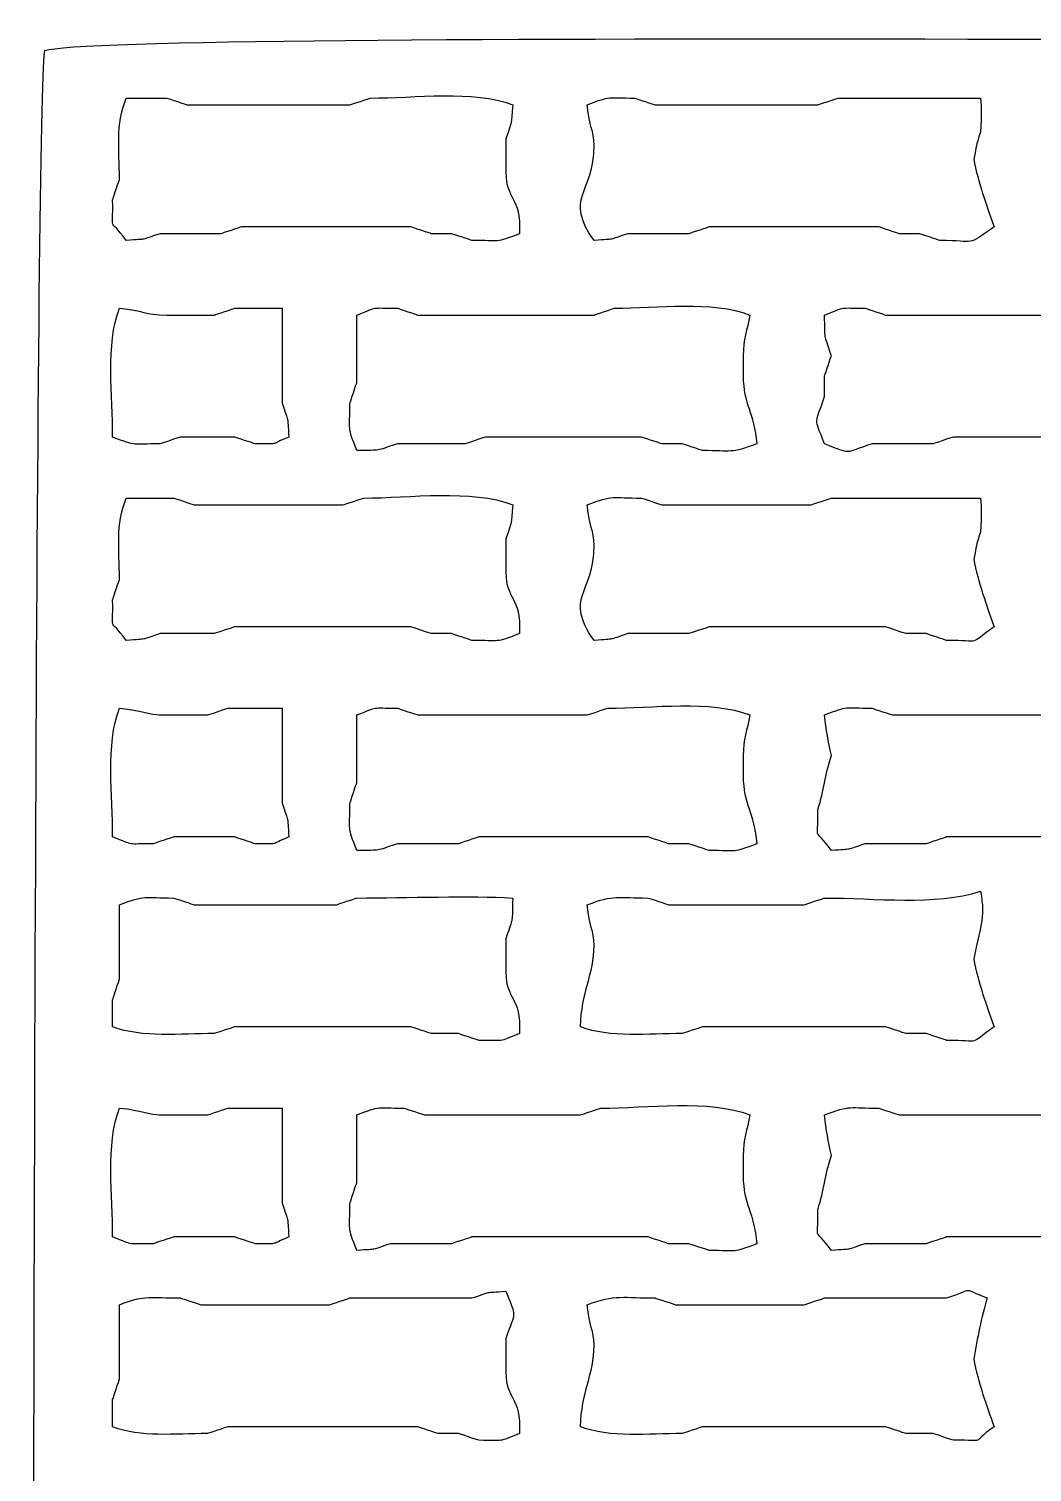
# Model space of a CAD drawing. Extents: x -149 to 150, y -212 to 234.
# Drawn here: x 117.69 to 130.22, y 78.55 to 96.58 of the extents above; entities that cross this region are included whole.
import ezdxf

# ---------------------------------------------------------------- set-up
doc = ezdxf.new("R2010")
doc.units = 0
doc.header["$MEASUREMENT"] = 0
doc.layers.add('EBENE_1', color=7, linetype='CONTINUOUS')

msp = doc.modelspace()

# ---------------------------------------------------------------- linework, layer by layer
at = {"layer": 'EBENE_1', "color": 250}
for points, knots in [([(142.4466, 96.392), (139.7389, 96.392), (118.5936, 96.5792), (117.8933, 96.3073), (117.8933, 96.3073), (117.6937, 95.7931), (117.6937, 36.0308), (117.8933, 35.5167), (117.8933, 35.5167), (118.3962, 35.3214), (141.9438, 35.3214), (142.4466, 35.5167), (142.4466, 35.5167), (142.7502, 36.2987), (142.5312, 62.6309), (142.5313, 65.9119), (142.5313, 65.9119), (142.5313, 76.0596), (142.4466, 86.3071), (142.4466, 96.392)], [0, 0, 0, 0, 0.1666667, 0.1666667, 0.1666667, 0.1666667, 0.3333333, 0.3333333, 0.3333333, 0.3333333, 0.5, 0.5, 0.5, 0.5, 0.6666667, 0.6666667, 0.6666667, 0.6666667, 1, 1, 1, 1]), ([(123.6506, 94.7832), (123.6506, 94.7832), (123.6506, 94.9526), (123.6506, 94.9526), (123.6506, 94.9526), (123.6506, 94.9526), (123.6506, 95.2066), (123.6506, 95.2066), (123.6506, 95.2066), (123.733, 95.4551), (123.7147, 95.3623), (123.7353, 95.6299), (123.7353, 95.6299), (123.2441, 95.8205), (122.5146, 95.7146), (121.9572, 95.7146), (121.9572, 95.7146), (121.9522, 95.7123), (121.7175, 95.635), (121.7032, 95.63), (121.7032, 95.63), (121.7032, 95.63), (120.1793, 95.63), (120.1793, 95.63), (120.1793, 95.63), (120.1793, 95.63), (119.6713, 95.6299), (119.6713, 95.6299), (119.6713, 95.6299), (119.6662, 95.6323), (119.4315, 95.7096), (119.4173, 95.7147), (119.4173, 95.7147), (119.4173, 95.7147), (118.9093, 95.7146), (118.9093, 95.7146), (118.9093, 95.7146), (118.7733, 95.3644), (118.8246, 95.0992), (118.8246, 94.6987), (118.8246, 94.6987), (118.8223, 94.6936), (118.7451, 94.4587), (118.74, 94.4447), (118.74, 94.4447), (118.7499, 93.9898), (118.6772, 94.2624), (118.9093, 93.9367), (118.9093, 93.9367), (119.2, 93.9594), (119.0618, 93.9335), (119.3326, 94.0213), (119.3326, 94.0213), (119.3326, 94.0213), (120.0946, 94.0212), (120.0946, 94.0212), (120.0946, 94.0212), (120.0998, 94.0237), (120.3344, 94.1008), (120.3486, 94.106), (120.3486, 94.106), (120.3486, 94.106), (121.28, 94.106), (121.28, 94.106), (121.28, 94.106), (121.28, 94.106), (122.0419, 94.106), (122.0419, 94.106), (122.0419, 94.106), (122.0419, 94.106), (122.4652, 94.1059), (122.4652, 94.1059), (122.4652, 94.1059), (122.4704, 94.1037), (122.705, 94.0263), (122.7193, 94.0213), (122.7193, 94.0213), (122.7193, 94.0213), (122.9733, 94.0212), (122.9733, 94.0212), (122.9733, 94.0212), (122.9784, 94.0189), (123.2131, 93.9418), (123.2273, 93.9366), (123.2273, 93.9366), (123.5849, 93.9367), (123.5092, 93.9006), (123.82, 94.0212), (123.82, 94.0212), (123.8401, 94.4984), (123.6506, 94.4438), (123.6506, 94.7832)], [0, 0, 0, 0, 0.0416667, 0.0416667, 0.0416667, 0.0416667, 0.0833333, 0.0833333, 0.0833333, 0.0833333, 0.125, 0.125, 0.125, 0.125, 0.1666667, 0.1666667, 0.1666667, 0.1666667, 0.2083333, 0.2083333, 0.2083333, 0.2083333, 0.25, 0.25, 0.25, 0.25, 0.2916667, 0.2916667, 0.2916667, 0.2916667, 0.3333333, 0.3333333, 0.3333333, 0.3333333, 0.375, 0.375, 0.375, 0.375, 0.4166667, 0.4166667, 0.4166667, 0.4166667, 0.4583333, 0.4583333, 0.4583333, 0.4583333, 0.5, 0.5, 0.5, 0.5, 0.5416667, 0.5416667, 0.5416667, 0.5416667, 0.5833333, 0.5833333, 0.5833333, 0.5833333, 0.625, 0.625, 0.625, 0.625, 0.6666667, 0.6666667, 0.6666667, 0.6666667, 0.7083333, 0.7083333, 0.7083333, 0.7083333, 0.75, 0.75, 0.75, 0.75, 0.7916667, 0.7916667, 0.7916667, 0.7916667, 0.8333333, 0.8333333, 0.8333333, 0.8333333, 0.875, 0.875, 0.875, 0.875, 0.9166667, 0.9166667, 0.9166667, 0.9166667, 1, 1, 1, 1]), ([(129.4926, 94.9526), (129.5307, 95.1345), (129.5133, 95.0982), (129.5773, 95.2913), (129.5773, 95.2913), (129.5947, 95.5132), (129.5862, 95.5761), (129.5773, 95.7147), (129.5773, 95.7147), (129.5773, 95.7147), (127.7993, 95.7146), (127.7993, 95.7146), (127.7993, 95.7146), (127.7942, 95.7122), (127.5595, 95.6351), (127.5453, 95.6299), (127.5453, 95.6299), (127.5453, 95.6299), (126.0213, 95.6299), (126.0213, 95.6299), (126.0213, 95.6299), (126.0213, 95.6299), (125.5133, 95.6299), (125.5133, 95.6299), (125.5133, 95.6299), (125.5082, 95.6322), (125.2735, 95.7096), (125.2593, 95.7146), (125.2593, 95.7146), (124.9017, 95.7147), (124.9774, 95.7506), (124.6666, 95.6299), (124.6666, 95.6299), (124.6881, 95.3493), (124.7513, 95.3237), (124.7512, 95.1219), (124.7512, 95.1219), (124.7513, 94.5156), (124.369, 94.4733), (124.7513, 93.9366), (124.7513, 93.9366), (125.042, 93.9594), (124.9039, 93.9336), (125.1746, 94.0213), (125.1746, 94.0213), (125.1746, 94.0213), (125.9366, 94.0213), (125.9366, 94.0213), (125.9366, 94.0213), (125.9418, 94.0236), (126.1765, 94.1008), (126.1906, 94.1059), (126.1906, 94.1059), (126.1906, 94.1059), (127.122, 94.1059), (127.122, 94.1059), (127.122, 94.1059), (127.122, 94.1059), (127.884, 94.1059), (127.884, 94.1059), (127.884, 94.1059), (127.884, 94.1059), (128.3073, 94.106), (128.3073, 94.106), (128.3073, 94.106), (128.3124, 94.1036), (128.5471, 94.0263), (128.5613, 94.0212), (128.5613, 94.0212), (128.5613, 94.0212), (128.8153, 94.0212), (128.8153, 94.0212), (128.8153, 94.0212), (128.8203, 94.019), (129.0551, 93.9417), (129.0692, 93.9367), (129.0692, 93.9367), (129.5351, 93.9366), (129.3933, 93.8542), (129.7466, 94.106), (129.7466, 94.106), (129.6486, 94.3892), (129.5494, 94.6522), (129.4926, 94.9526)], [0, 0, 0, 0, 0.0454545, 0.0454545, 0.0454545, 0.0454545, 0.0909091, 0.0909091, 0.0909091, 0.0909091, 0.1363636, 0.1363636, 0.1363636, 0.1363636, 0.1818182, 0.1818182, 0.1818182, 0.1818182, 0.2272727, 0.2272727, 0.2272727, 0.2272727, 0.2727273, 0.2727273, 0.2727273, 0.2727273, 0.3181818, 0.3181818, 0.3181818, 0.3181818, 0.3636364, 0.3636364, 0.3636364, 0.3636364, 0.4090909, 0.4090909, 0.4090909, 0.4090909, 0.4545455, 0.4545455, 0.4545455, 0.4545455, 0.5, 0.5, 0.5, 0.5, 0.5454545, 0.5454545, 0.5454545, 0.5454545, 0.5909091, 0.5909091, 0.5909091, 0.5909091, 0.6363636, 0.6363636, 0.6363636, 0.6363636, 0.6818182, 0.6818182, 0.6818182, 0.6818182, 0.7272727, 0.7272727, 0.7272727, 0.7272727, 0.7727273, 0.7727273, 0.7727273, 0.7727273, 0.8181818, 0.8181818, 0.8181818, 0.8181818, 0.8636364, 0.8636364, 0.8636364, 0.8636364, 0.9090909, 0.9090909, 0.9090909, 0.9090909, 1, 1, 1, 1]), ([(120.8566, 93.0899), (120.8566, 93.0899), (120.264, 93.09), (120.264, 93.09), (120.264, 93.09), (120.2588, 93.0876), (120.0241, 93.0104), (120.01, 93.0052), (120.01, 93.0052), (120.01, 93.0052), (119.4173, 93.0052), (119.4173, 93.0052), (119.4173, 93.0052), (119.1309, 93.0053), (119.1315, 93.0664), (118.8246, 93.09), (118.8246, 93.09), (118.6503, 92.6408), (118.74, 91.9931), (118.74, 91.4812), (118.74, 91.4812), (119.0507, 91.3607), (118.9749, 91.3967), (119.3326, 91.3966), (119.3326, 91.3966), (119.3377, 91.3989), (119.5725, 91.4762), (119.5865, 91.4813), (119.5865, 91.4813), (119.5865, 91.4813), (119.9252, 91.4813), (119.9252, 91.4813), (119.9252, 91.4813), (119.9252, 91.4813), (120.264, 91.4812), (120.264, 91.4812), (120.264, 91.4812), (120.2691, 91.479), (120.5037, 91.4018), (120.518, 91.3967), (120.518, 91.3967), (120.8582, 91.3966), (120.6854, 91.382), (120.9413, 91.4812), (120.9413, 91.4812), (120.9185, 91.772), (120.9444, 91.6338), (120.8566, 91.9046), (120.8566, 91.9046), (120.8566, 92.09), (120.8548, 93.0864), (120.8566, 93.0899)], [0, 0, 0, 0, 0.0714286, 0.0714286, 0.0714286, 0.0714286, 0.1428571, 0.1428571, 0.1428571, 0.1428571, 0.2142857, 0.2142857, 0.2142857, 0.2142857, 0.2857143, 0.2857143, 0.2857143, 0.2857143, 0.3571429, 0.3571429, 0.3571429, 0.3571429, 0.4285714, 0.4285714, 0.4285714, 0.4285714, 0.5, 0.5, 0.5, 0.5, 0.5714286, 0.5714286, 0.5714286, 0.5714286, 0.6428571, 0.6428571, 0.6428571, 0.6428571, 0.7142857, 0.7142857, 0.7142857, 0.7142857, 0.7857143, 0.7857143, 0.7857143, 0.7857143, 0.8571429, 0.8571429, 0.8571429, 0.8571429, 1, 1, 1, 1]), ([(126.614, 92.2432), (126.614, 92.2432), (126.614, 92.4972), (126.614, 92.4972), (126.614, 92.4972), (126.614, 92.7004), (126.6631, 92.8177), (126.6985, 93.0053), (126.6985, 93.0053), (126.2285, 93.1878), (125.5399, 93.0899), (125.0053, 93.09), (125.0053, 93.09), (125.0002, 93.0876), (124.7655, 93.0104), (124.7513, 93.0052), (124.7513, 93.0052), (124.7513, 93.0052), (123.058, 93.0052), (123.058, 93.0052), (123.058, 93.0052), (123.058, 93.0052), (122.55, 93.0052), (122.55, 93.0052), (122.55, 93.0052), (122.5448, 93.0076), (122.3101, 93.0849), (122.296, 93.0899), (122.296, 93.0899), (121.9479, 93.0899), (122.0775, 93.1178), (121.788, 93.0052), (121.788, 93.0052), (121.788, 93.0052), (121.788, 92.1586), (121.788, 92.1586), (121.788, 92.1586), (121.7856, 92.1535), (121.7083, 91.9187), (121.7033, 91.9046), (121.7033, 91.9046), (121.7033, 91.5469), (121.6673, 91.6227), (121.788, 91.3119), (121.788, 91.3119), (122.1209, 91.3192), (121.997, 91.2996), (122.296, 91.3967), (122.296, 91.3967), (122.296, 91.3967), (123.1426, 91.3967), (123.1426, 91.3967), (123.1426, 91.3967), (123.1478, 91.3989), (123.3825, 91.4762), (123.3966, 91.4812), (123.3966, 91.4812), (123.3966, 91.4812), (124.4126, 91.4813), (124.4126, 91.4813), (124.4126, 91.4813), (124.4126, 91.4813), (124.9206, 91.4812), (124.9206, 91.4812), (124.9206, 91.4812), (124.9206, 91.4812), (125.344, 91.4813), (125.344, 91.4813), (125.344, 91.4813), (125.3491, 91.4789), (125.5838, 91.4017), (125.598, 91.3966), (125.598, 91.3966), (125.598, 91.3966), (125.852, 91.3966), (125.852, 91.3966), (125.852, 91.3966), (125.857, 91.3943), (126.0918, 91.317), (126.1059, 91.312), (126.1059, 91.312), (126.4725, 91.3119), (126.4591, 91.2709), (126.7832, 91.3967), (126.7832, 91.3967), (126.7531, 91.7881), (126.6139, 91.8893), (126.614, 92.2432)], [0, 0, 0, 0, 0.0434783, 0.0434783, 0.0434783, 0.0434783, 0.0869565, 0.0869565, 0.0869565, 0.0869565, 0.1304348, 0.1304348, 0.1304348, 0.1304348, 0.173913, 0.173913, 0.173913, 0.173913, 0.2173913, 0.2173913, 0.2173913, 0.2173913, 0.2608696, 0.2608696, 0.2608696, 0.2608696, 0.3043478, 0.3043478, 0.3043478, 0.3043478, 0.3478261, 0.3478261, 0.3478261, 0.3478261, 0.3913043, 0.3913043, 0.3913043, 0.3913043, 0.4347826, 0.4347826, 0.4347826, 0.4347826, 0.4782609, 0.4782609, 0.4782609, 0.4782609, 0.5217391, 0.5217391, 0.5217391, 0.5217391, 0.5652174, 0.5652174, 0.5652174, 0.5652174, 0.6086957, 0.6086957, 0.6086957, 0.6086957, 0.6521739, 0.6521739, 0.6521739, 0.6521739, 0.6956522, 0.6956522, 0.6956522, 0.6956522, 0.7391304, 0.7391304, 0.7391304, 0.7391304, 0.7826087, 0.7826087, 0.7826087, 0.7826087, 0.826087, 0.826087, 0.826087, 0.826087, 0.8695652, 0.8695652, 0.8695652, 0.8695652, 0.9130435, 0.9130435, 0.9130435, 0.9130435, 1, 1, 1, 1]), ([(132.456, 92.2433), (132.456, 92.2433), (132.456, 92.4973), (132.456, 92.4973), (132.456, 92.4973), (132.5631, 92.8277), (132.5591, 92.8016), (132.5406, 93.0899), (132.5406, 93.0899), (132.5406, 93.0899), (130.8473, 93.09), (130.8473, 93.09), (130.8473, 93.09), (130.8422, 93.0877), (130.6075, 93.0103), (130.5933, 93.0053), (130.5933, 93.0053), (130.5933, 93.0053), (128.9, 93.0052), (128.9, 93.0052), (128.9, 93.0052), (128.9, 93.0052), (128.392, 93.0053), (128.392, 93.0053), (128.392, 93.0053), (128.3867, 93.0077), (128.1521, 93.0848), (128.1379, 93.0899), (128.1379, 93.0899), (127.7898, 93.09), (127.9196, 93.1178), (127.6299, 93.0053), (127.6299, 93.0053), (127.6372, 92.6723), (127.6177, 92.7962), (127.7146, 92.4973), (127.7146, 92.4973), (127.7122, 92.4922), (127.6351, 92.2575), (127.6299, 92.2433), (127.6299, 92.2433), (127.6299, 92.2433), (127.63, 91.9893), (127.63, 91.9893), (127.63, 91.9893), (127.511, 91.6224), (127.4919, 91.7523), (127.63, 91.3967), (127.63, 91.3967), (127.9856, 91.2586), (127.8556, 91.2777), (128.2226, 91.3966), (128.2226, 91.3966), (128.2226, 91.3966), (128.9846, 91.3966), (128.9846, 91.3966), (128.9846, 91.3966), (128.9898, 91.399), (129.2245, 91.4762), (129.2386, 91.4813), (129.2386, 91.4813), (129.2386, 91.4813), (130.17, 91.4813), (130.17, 91.4813), (130.17, 91.4813), (130.17, 91.4813), (130.8473, 91.4813), (130.8473, 91.4813), (130.8473, 91.4813), (130.8473, 91.4813), (131.2706, 91.4812), (131.2706, 91.4812), (131.2706, 91.4812), (131.2758, 91.4789), (131.5105, 91.4018), (131.5246, 91.3967), (131.5246, 91.3967), (131.5246, 91.3967), (131.7786, 91.3967), (131.7786, 91.3967), (131.7786, 91.3967), (131.7838, 91.3942), (132.0185, 91.317), (132.0326, 91.3119), (132.0326, 91.3119), (132.4984, 91.312), (132.3566, 91.2296), (132.71, 91.4812), (132.71, 91.4812), (132.6309, 91.6781), (132.456, 92.0329), (132.456, 92.2433)], [0, 0, 0, 0, 0.0416667, 0.0416667, 0.0416667, 0.0416667, 0.0833333, 0.0833333, 0.0833333, 0.0833333, 0.125, 0.125, 0.125, 0.125, 0.1666667, 0.1666667, 0.1666667, 0.1666667, 0.2083333, 0.2083333, 0.2083333, 0.2083333, 0.25, 0.25, 0.25, 0.25, 0.2916667, 0.2916667, 0.2916667, 0.2916667, 0.3333333, 0.3333333, 0.3333333, 0.3333333, 0.375, 0.375, 0.375, 0.375, 0.4166667, 0.4166667, 0.4166667, 0.4166667, 0.4583333, 0.4583333, 0.4583333, 0.4583333, 0.5, 0.5, 0.5, 0.5, 0.5416667, 0.5416667, 0.5416667, 0.5416667, 0.5833333, 0.5833333, 0.5833333, 0.5833333, 0.625, 0.625, 0.625, 0.625, 0.6666667, 0.6666667, 0.6666667, 0.6666667, 0.7083333, 0.7083333, 0.7083333, 0.7083333, 0.75, 0.75, 0.75, 0.75, 0.7916667, 0.7916667, 0.7916667, 0.7916667, 0.8333333, 0.8333333, 0.8333333, 0.8333333, 0.875, 0.875, 0.875, 0.875, 0.9166667, 0.9166667, 0.9166667, 0.9166667, 1, 1, 1, 1]), ([(123.6506, 89.7879), (123.6506, 89.7879), (123.6506, 89.9572), (123.6506, 89.9572), (123.6506, 89.9572), (123.6506, 89.9572), (123.6506, 90.2112), (123.6506, 90.2112), (123.6506, 90.2112), (123.7329, 90.4599), (123.7147, 90.3671), (123.7353, 90.6347), (123.7353, 90.6347), (123.2232, 90.8335), (122.4528, 90.7192), (121.8726, 90.7192), (121.8726, 90.7192), (121.8675, 90.7169), (121.6328, 90.6398), (121.6186, 90.6347), (121.6186, 90.6347), (121.6186, 90.6347), (120.264, 90.6346), (120.264, 90.6346), (120.264, 90.6346), (120.264, 90.6346), (119.756, 90.6347), (119.756, 90.6347), (119.756, 90.6347), (119.7507, 90.6369), (119.5161, 90.7141), (119.5019, 90.7192), (119.5019, 90.7192), (119.5019, 90.7192), (118.9093, 90.7193), (118.9093, 90.7193), (118.9093, 90.7193), (118.7733, 90.369), (118.8246, 90.1037), (118.8246, 89.7032), (118.8246, 89.7032), (118.8223, 89.6981), (118.7451, 89.4634), (118.74, 89.4492), (118.74, 89.4492), (118.7499, 88.9946), (118.6773, 89.267), (118.9093, 88.9412), (118.9093, 88.9412), (119.1999, 88.9641), (119.0619, 88.9382), (119.3326, 89.026), (119.3326, 89.026), (119.3326, 89.026), (120.01, 89.026), (120.01, 89.026), (120.01, 89.026), (120.015, 89.0282), (120.2498, 89.1055), (120.264, 89.1106), (120.264, 89.1106), (120.264, 89.1106), (121.1106, 89.1106), (121.1106, 89.1106), (121.1106, 89.1106), (121.1106, 89.1106), (122.042, 89.1106), (122.042, 89.1106), (122.042, 89.1106), (122.042, 89.1106), (122.4653, 89.1107), (122.4653, 89.1107), (122.4653, 89.1107), (122.4704, 89.1082), (122.7051, 89.031), (122.7193, 89.0259), (122.7193, 89.0259), (122.7193, 89.0259), (122.9733, 89.026), (122.9733, 89.026), (122.9733, 89.026), (122.9784, 89.0237), (123.2131, 88.9463), (123.2273, 88.9413), (123.2273, 88.9413), (123.5849, 88.9412), (123.5092, 88.9053), (123.82, 89.026), (123.82, 89.026), (123.8401, 89.5032), (123.6506, 89.4483), (123.6506, 89.7879)], [0, 0, 0, 0, 0.0416667, 0.0416667, 0.0416667, 0.0416667, 0.0833333, 0.0833333, 0.0833333, 0.0833333, 0.125, 0.125, 0.125, 0.125, 0.1666667, 0.1666667, 0.1666667, 0.1666667, 0.2083333, 0.2083333, 0.2083333, 0.2083333, 0.25, 0.25, 0.25, 0.25, 0.2916667, 0.2916667, 0.2916667, 0.2916667, 0.3333333, 0.3333333, 0.3333333, 0.3333333, 0.375, 0.375, 0.375, 0.375, 0.4166667, 0.4166667, 0.4166667, 0.4166667, 0.4583333, 0.4583333, 0.4583333, 0.4583333, 0.5, 0.5, 0.5, 0.5, 0.5416667, 0.5416667, 0.5416667, 0.5416667, 0.5833333, 0.5833333, 0.5833333, 0.5833333, 0.625, 0.625, 0.625, 0.625, 0.6666667, 0.6666667, 0.6666667, 0.6666667, 0.7083333, 0.7083333, 0.7083333, 0.7083333, 0.75, 0.75, 0.75, 0.75, 0.7916667, 0.7916667, 0.7916667, 0.7916667, 0.8333333, 0.8333333, 0.8333333, 0.8333333, 0.875, 0.875, 0.875, 0.875, 0.9166667, 0.9166667, 0.9166667, 0.9166667, 1, 1, 1, 1]), ([(129.4926, 89.9573), (129.5308, 90.1392), (129.5132, 90.103), (129.5773, 90.296), (129.5773, 90.296), (129.5947, 90.518), (129.5862, 90.5808), (129.5773, 90.7192), (129.5773, 90.7192), (129.5773, 90.7192), (127.7145, 90.7193), (127.7145, 90.7193), (127.7145, 90.7193), (127.7094, 90.7169), (127.4748, 90.6397), (127.4605, 90.6346), (127.4605, 90.6346), (127.4605, 90.6346), (126.106, 90.6347), (126.106, 90.6347), (126.106, 90.6347), (126.106, 90.6347), (125.598, 90.6347), (125.598, 90.6347), (125.598, 90.6347), (125.5928, 90.637), (125.3581, 90.7141), (125.344, 90.7193), (125.344, 90.7193), (124.9774, 90.7193), (124.9908, 90.7605), (124.6666, 90.6347), (124.6666, 90.6347), (124.6882, 90.3541), (124.7513, 90.3285), (124.7513, 90.1267), (124.7513, 90.1267), (124.7513, 89.5204), (124.369, 89.4779), (124.7513, 88.9413), (124.7513, 88.9413), (125.042, 88.9642), (124.9038, 88.9381), (125.1746, 89.0259), (125.1746, 89.0259), (125.1746, 89.0259), (125.9366, 89.0259), (125.9366, 89.0259), (125.9366, 89.0259), (125.9418, 89.0282), (126.1764, 89.1056), (126.1906, 89.1107), (126.1906, 89.1107), (126.1906, 89.1107), (127.122, 89.1107), (127.122, 89.1107), (127.122, 89.1107), (127.122, 89.1107), (127.9685, 89.1107), (127.9685, 89.1107), (127.9685, 89.1107), (127.9685, 89.1107), (128.3919, 89.1106), (128.3919, 89.1106), (128.3919, 89.1106), (128.3971, 89.1083), (128.6318, 89.0311), (128.646, 89.026), (128.646, 89.026), (128.646, 89.026), (128.9, 89.026), (128.9, 89.026), (128.9, 89.026), (128.9051, 89.0236), (129.1398, 88.9464), (129.154, 88.9412), (129.154, 88.9412), (129.6102, 88.9412), (129.4103, 88.871), (129.7466, 89.1106), (129.7466, 89.1106), (129.6486, 89.3937), (129.5494, 89.657), (129.4926, 89.9573)], [0, 0, 0, 0, 0.0454545, 0.0454545, 0.0454545, 0.0454545, 0.0909091, 0.0909091, 0.0909091, 0.0909091, 0.1363636, 0.1363636, 0.1363636, 0.1363636, 0.1818182, 0.1818182, 0.1818182, 0.1818182, 0.2272727, 0.2272727, 0.2272727, 0.2272727, 0.2727273, 0.2727273, 0.2727273, 0.2727273, 0.3181818, 0.3181818, 0.3181818, 0.3181818, 0.3636364, 0.3636364, 0.3636364, 0.3636364, 0.4090909, 0.4090909, 0.4090909, 0.4090909, 0.4545455, 0.4545455, 0.4545455, 0.4545455, 0.5, 0.5, 0.5, 0.5, 0.5454545, 0.5454545, 0.5454545, 0.5454545, 0.5909091, 0.5909091, 0.5909091, 0.5909091, 0.6363636, 0.6363636, 0.6363636, 0.6363636, 0.6818182, 0.6818182, 0.6818182, 0.6818182, 0.7272727, 0.7272727, 0.7272727, 0.7272727, 0.7727273, 0.7727273, 0.7727273, 0.7727273, 0.8181818, 0.8181818, 0.8181818, 0.8181818, 0.8636364, 0.8636364, 0.8636364, 0.8636364, 0.9090909, 0.9090909, 0.9090909, 0.9090909, 1, 1, 1, 1]), ([(126.614, 87.248), (126.614, 87.248), (126.614, 87.502), (126.614, 87.502), (126.614, 87.502), (126.6139, 87.7051), (126.6632, 87.8223), (126.6986, 88.0099), (126.6986, 88.0099), (126.2076, 88.2005), (125.4779, 88.0947), (124.9206, 88.0947), (124.9206, 88.0947), (124.9154, 88.0923), (124.6808, 88.015), (124.6665, 88.01), (124.6665, 88.01), (124.6665, 88.01), (122.9733, 88.0099), (122.9733, 88.0099), (122.9733, 88.0099), (122.9733, 88.0099), (122.55, 88.01), (122.55, 88.01), (122.55, 88.01), (122.5448, 88.0123), (122.3101, 88.0895), (122.296, 88.0947), (122.296, 88.0947), (121.9479, 88.0947), (122.0776, 88.1225), (121.788, 88.01), (121.788, 88.01), (121.788, 88.01), (121.788, 87.1633), (121.788, 87.1633), (121.788, 87.1633), (121.7855, 87.1582), (121.7084, 86.9235), (121.7032, 86.9093), (121.7032, 86.9093), (121.7033, 86.5517), (121.6673, 86.6275), (121.788, 86.3167), (121.788, 86.3167), (122.1209, 86.3239), (121.997, 86.3044), (122.296, 86.4012), (122.296, 86.4012), (122.296, 86.4012), (123.058, 86.4012), (123.058, 86.4012), (123.058, 86.4012), (123.0631, 86.4037), (123.2977, 86.4809), (123.312, 86.486), (123.312, 86.486), (123.312, 86.486), (124.2433, 86.486), (124.2433, 86.486), (124.2433, 86.486), (124.2433, 86.486), (125.0052, 86.486), (125.0052, 86.486), (125.0052, 86.486), (125.0052, 86.486), (125.4285, 86.4859), (125.4285, 86.4859), (125.4285, 86.4859), (125.4338, 86.4837), (125.6685, 86.4064), (125.6826, 86.4013), (125.6826, 86.4013), (125.6826, 86.4013), (125.9366, 86.4013), (125.9366, 86.4013), (125.9366, 86.4013), (125.9418, 86.3989), (126.1764, 86.3218), (126.1906, 86.3166), (126.1906, 86.3166), (126.5483, 86.3167), (126.4725, 86.2807), (126.7833, 86.4013), (126.7833, 86.4013), (126.7532, 86.7929), (126.614, 86.8941), (126.614, 87.248)], [0, 0, 0, 0, 0.0434783, 0.0434783, 0.0434783, 0.0434783, 0.0869565, 0.0869565, 0.0869565, 0.0869565, 0.1304348, 0.1304348, 0.1304348, 0.1304348, 0.173913, 0.173913, 0.173913, 0.173913, 0.2173913, 0.2173913, 0.2173913, 0.2173913, 0.2608696, 0.2608696, 0.2608696, 0.2608696, 0.3043478, 0.3043478, 0.3043478, 0.3043478, 0.3478261, 0.3478261, 0.3478261, 0.3478261, 0.3913043, 0.3913043, 0.3913043, 0.3913043, 0.4347826, 0.4347826, 0.4347826, 0.4347826, 0.4782609, 0.4782609, 0.4782609, 0.4782609, 0.5217391, 0.5217391, 0.5217391, 0.5217391, 0.5652174, 0.5652174, 0.5652174, 0.5652174, 0.6086957, 0.6086957, 0.6086957, 0.6086957, 0.6521739, 0.6521739, 0.6521739, 0.6521739, 0.6956522, 0.6956522, 0.6956522, 0.6956522, 0.7391304, 0.7391304, 0.7391304, 0.7391304, 0.7826087, 0.7826087, 0.7826087, 0.7826087, 0.826087, 0.826087, 0.826087, 0.826087, 0.8695652, 0.8695652, 0.8695652, 0.8695652, 0.9130435, 0.9130435, 0.9130435, 0.9130435, 1, 1, 1, 1]), ([(120.8566, 88.0947), (120.8566, 88.0947), (120.1793, 88.0947), (120.1793, 88.0947), (120.1793, 88.0947), (120.1742, 88.0923), (119.9395, 88.015), (119.9253, 88.01), (119.9253, 88.01), (119.9253, 88.01), (119.4173, 88.01), (119.4173, 88.01), (119.4173, 88.01), (119.131, 88.0099), (119.1315, 88.071), (118.8246, 88.0946), (118.8246, 88.0946), (118.6502, 87.6456), (118.74, 86.9978), (118.74, 86.486), (118.74, 86.486), (119.0296, 86.3736), (118.8999, 86.4013), (119.248, 86.4013), (119.248, 86.4013), (119.2531, 86.4037), (119.4878, 86.4808), (119.502, 86.486), (119.502, 86.486), (119.502, 86.486), (119.9253, 86.4859), (119.9253, 86.4859), (119.9253, 86.4859), (119.9253, 86.4859), (120.264, 86.486), (120.264, 86.486), (120.264, 86.486), (120.2691, 86.4836), (120.5038, 86.4063), (120.518, 86.4012), (120.518, 86.4012), (120.8582, 86.4013), (120.6855, 86.3866), (120.9413, 86.486), (120.9413, 86.486), (120.9185, 86.7767), (120.9444, 86.6386), (120.8566, 86.9093), (120.8566, 86.9093), (120.8565, 87.0947), (120.8548, 88.0911), (120.8566, 88.0947)], [0, 0, 0, 0, 0.0714286, 0.0714286, 0.0714286, 0.0714286, 0.1428571, 0.1428571, 0.1428571, 0.1428571, 0.2142857, 0.2142857, 0.2142857, 0.2142857, 0.2857143, 0.2857143, 0.2857143, 0.2857143, 0.3571429, 0.3571429, 0.3571429, 0.3571429, 0.4285714, 0.4285714, 0.4285714, 0.4285714, 0.5, 0.5, 0.5, 0.5, 0.5714286, 0.5714286, 0.5714286, 0.5714286, 0.6428571, 0.6428571, 0.6428571, 0.6428571, 0.7142857, 0.7142857, 0.7142857, 0.7142857, 0.7857143, 0.7857143, 0.7857143, 0.7857143, 0.8571429, 0.8571429, 0.8571429, 0.8571429, 1, 1, 1, 1]), ([(132.456, 87.2479), (132.456, 87.2479), (132.456, 87.5019), (132.456, 87.5019), (132.456, 87.5019), (132.5631, 87.8324), (132.5591, 87.8062), (132.5406, 88.0946), (132.5406, 88.0946), (132.5406, 88.0946), (130.7626, 88.0946), (130.7626, 88.0946), (130.7626, 88.0946), (130.7575, 88.0923), (130.5228, 88.0151), (130.5086, 88.01), (130.5086, 88.01), (130.5086, 88.01), (128.9846, 88.01), (128.9846, 88.01), (128.9846, 88.01), (128.9846, 88.01), (128.4766, 88.0099), (128.4766, 88.0099), (128.4766, 88.0099), (128.4715, 88.0122), (128.2368, 88.0896), (128.2226, 88.0947), (128.2226, 88.0947), (127.865, 88.0947), (127.9407, 88.1306), (127.63, 88.0099), (127.63, 88.0099), (127.6454, 87.809), (127.6791, 87.6902), (127.7145, 87.5019), (127.7145, 87.5019), (127.6294, 87.239), (127.6306, 87.0875), (127.5453, 86.8247), (127.5453, 86.8247), (127.5552, 86.3698), (127.4826, 86.6424), (127.7146, 86.3166), (127.7146, 86.3166), (128.0054, 86.3394), (127.8672, 86.3136), (128.138, 86.4013), (128.138, 86.4013), (128.138, 86.4013), (128.9, 86.4013), (128.9, 86.4013), (128.9, 86.4013), (128.9051, 86.4037), (129.1398, 86.4808), (129.154, 86.486), (129.154, 86.486), (129.154, 86.486), (130.0853, 86.4859), (130.0853, 86.4859), (130.0853, 86.4859), (130.0853, 86.4859), (130.8473, 86.4859), (130.8473, 86.4859), (130.8473, 86.4859), (130.8473, 86.4859), (131.2706, 86.486), (131.2706, 86.486), (131.2706, 86.486), (131.2758, 86.4837), (131.5105, 86.4063), (131.5246, 86.4013), (131.5246, 86.4013), (131.5246, 86.4013), (131.7786, 86.4012), (131.7786, 86.4012), (131.7786, 86.4012), (131.7837, 86.399), (132.0185, 86.3218), (132.0325, 86.3167), (132.0325, 86.3167), (132.4983, 86.3166), (132.3565, 86.2342), (132.71, 86.4859), (132.71, 86.4859), (132.631, 86.6829), (132.456, 87.0375), (132.456, 87.2479)], [0, 0, 0, 0, 0.0434783, 0.0434783, 0.0434783, 0.0434783, 0.0869565, 0.0869565, 0.0869565, 0.0869565, 0.1304348, 0.1304348, 0.1304348, 0.1304348, 0.173913, 0.173913, 0.173913, 0.173913, 0.2173913, 0.2173913, 0.2173913, 0.2173913, 0.2608696, 0.2608696, 0.2608696, 0.2608696, 0.3043478, 0.3043478, 0.3043478, 0.3043478, 0.3478261, 0.3478261, 0.3478261, 0.3478261, 0.3913043, 0.3913043, 0.3913043, 0.3913043, 0.4347826, 0.4347826, 0.4347826, 0.4347826, 0.4782609, 0.4782609, 0.4782609, 0.4782609, 0.5217391, 0.5217391, 0.5217391, 0.5217391, 0.5652174, 0.5652174, 0.5652174, 0.5652174, 0.6086957, 0.6086957, 0.6086957, 0.6086957, 0.6521739, 0.6521739, 0.6521739, 0.6521739, 0.6956522, 0.6956522, 0.6956522, 0.6956522, 0.7391304, 0.7391304, 0.7391304, 0.7391304, 0.7826087, 0.7826087, 0.7826087, 0.7826087, 0.826087, 0.826087, 0.826087, 0.826087, 0.8695652, 0.8695652, 0.8695652, 0.8695652, 0.9130435, 0.9130435, 0.9130435, 0.9130435, 1, 1, 1, 1]), ([(129.4926, 84.9619), (129.5626, 85.3322), (129.6445, 85.4716), (129.5773, 85.8086), (129.5773, 85.8086), (129.017, 85.6269), (128.2532, 85.7239), (127.63, 85.724), (127.63, 85.724), (127.6248, 85.7217), (127.39, 85.6443), (127.376, 85.6393), (127.376, 85.6393), (127.376, 85.6393), (125.6826, 85.6393), (125.6826, 85.6393), (125.6826, 85.6393), (125.6774, 85.6416), (125.4428, 85.7189), (125.4285, 85.7239), (125.4285, 85.7239), (125.0534, 85.7239), (125.0001, 85.7687), (124.6665, 85.6392), (124.6665, 85.6392), (124.6882, 85.3586), (124.7513, 85.333), (124.7513, 85.1312), (124.7513, 85.1312), (124.7513, 84.7647), (124.5914, 84.5499), (124.582, 84.1153), (124.582, 84.1153), (124.9471, 83.9736), (125.4314, 84.0306), (125.852, 84.0307), (125.852, 84.0307), (125.857, 84.033), (126.0918, 84.1102), (126.1059, 84.1153), (126.1059, 84.1153), (126.1059, 84.1153), (127.376, 84.1152), (127.376, 84.1152), (127.376, 84.1152), (127.376, 84.1152), (127.9686, 84.1152), (127.9686, 84.1152), (127.9686, 84.1152), (127.9686, 84.1152), (128.392, 84.1153), (128.392, 84.1153), (128.392, 84.1153), (128.3971, 84.113), (128.6318, 84.0357), (128.646, 84.0306), (128.646, 84.0306), (128.646, 84.0306), (128.9, 84.0306), (128.9, 84.0306), (128.9, 84.0306), (128.9051, 84.0283), (129.1398, 83.9511), (129.154, 83.946), (129.154, 83.946), (129.6102, 83.946), (129.4103, 83.8756), (129.7466, 84.1152), (129.7466, 84.1152), (129.6486, 84.3985), (129.5493, 84.6616), (129.4926, 84.9619)], [0, 0, 0, 0, 0.0526316, 0.0526316, 0.0526316, 0.0526316, 0.1052632, 0.1052632, 0.1052632, 0.1052632, 0.1578947, 0.1578947, 0.1578947, 0.1578947, 0.2105263, 0.2105263, 0.2105263, 0.2105263, 0.2631579, 0.2631579, 0.2631579, 0.2631579, 0.3157895, 0.3157895, 0.3157895, 0.3157895, 0.3684211, 0.3684211, 0.3684211, 0.3684211, 0.4210526, 0.4210526, 0.4210526, 0.4210526, 0.4736842, 0.4736842, 0.4736842, 0.4736842, 0.5263158, 0.5263158, 0.5263158, 0.5263158, 0.5789474, 0.5789474, 0.5789474, 0.5789474, 0.6315789, 0.6315789, 0.6315789, 0.6315789, 0.6842105, 0.6842105, 0.6842105, 0.6842105, 0.7368421, 0.7368421, 0.7368421, 0.7368421, 0.7894737, 0.7894737, 0.7894737, 0.7894737, 0.8421053, 0.8421053, 0.8421053, 0.8421053, 0.8947368, 0.8947368, 0.8947368, 0.8947368, 1, 1, 1, 1]), ([(123.6506, 84.7927), (123.6506, 84.7927), (123.6506, 84.8773), (123.6506, 84.8773), (123.6506, 84.8773), (123.6506, 84.8773), (123.6506, 85.216), (123.6506, 85.216), (123.6506, 85.216), (123.7476, 85.515), (123.728, 85.3911), (123.7353, 85.7239), (123.7353, 85.7239), (123.218, 85.7571), (122.4197, 85.7239), (121.788, 85.724), (121.788, 85.724), (121.7828, 85.7216), (121.5481, 85.6444), (121.534, 85.6392), (121.534, 85.6392), (121.534, 85.6392), (120.264, 85.6393), (120.264, 85.6393), (120.264, 85.6393), (120.264, 85.6393), (119.756, 85.6392), (119.756, 85.6392), (119.756, 85.6392), (119.7508, 85.6417), (119.5161, 85.7188), (119.502, 85.724), (119.502, 85.724), (119.1354, 85.724), (119.1488, 85.7652), (118.8246, 85.6393), (118.8246, 85.6393), (118.8246, 85.6393), (118.8246, 84.708), (118.8246, 84.708), (118.8246, 84.708), (118.8223, 84.7029), (118.7451, 84.4682), (118.74, 84.454), (118.74, 84.454), (118.74, 84.454), (118.74, 84.1153), (118.74, 84.1153), (118.74, 84.1153), (119.1051, 83.9735), (119.5894, 84.0307), (120.01, 84.0306), (120.01, 84.0306), (120.0151, 84.0329), (120.2498, 84.1103), (120.264, 84.1153), (120.264, 84.1153), (120.264, 84.1153), (121.534, 84.1152), (121.534, 84.1152), (121.534, 84.1152), (121.534, 84.1152), (121.9573, 84.1153), (121.9573, 84.1153), (121.9573, 84.1153), (121.9573, 84.1153), (122.4653, 84.1152), (122.4653, 84.1152), (122.4653, 84.1152), (122.4704, 84.113), (122.7051, 84.0358), (122.7193, 84.0307), (122.7193, 84.0307), (122.7193, 84.0307), (123.058, 84.0306), (123.058, 84.0306), (123.058, 84.0306), (123.0631, 84.0282), (123.2978, 83.9511), (123.3119, 83.9459), (123.3119, 83.9459), (123.6599, 83.9459), (123.5303, 83.9182), (123.82, 84.0307), (123.82, 84.0307), (123.8401, 84.5077), (123.6506, 84.4531), (123.6506, 84.7927)], [0, 0, 0, 0, 0.0434783, 0.0434783, 0.0434783, 0.0434783, 0.0869565, 0.0869565, 0.0869565, 0.0869565, 0.1304348, 0.1304348, 0.1304348, 0.1304348, 0.173913, 0.173913, 0.173913, 0.173913, 0.2173913, 0.2173913, 0.2173913, 0.2173913, 0.2608696, 0.2608696, 0.2608696, 0.2608696, 0.3043478, 0.3043478, 0.3043478, 0.3043478, 0.3478261, 0.3478261, 0.3478261, 0.3478261, 0.3913043, 0.3913043, 0.3913043, 0.3913043, 0.4347826, 0.4347826, 0.4347826, 0.4347826, 0.4782609, 0.4782609, 0.4782609, 0.4782609, 0.5217391, 0.5217391, 0.5217391, 0.5217391, 0.5652174, 0.5652174, 0.5652174, 0.5652174, 0.6086957, 0.6086957, 0.6086957, 0.6086957, 0.6521739, 0.6521739, 0.6521739, 0.6521739, 0.6956522, 0.6956522, 0.6956522, 0.6956522, 0.7391304, 0.7391304, 0.7391304, 0.7391304, 0.7826087, 0.7826087, 0.7826087, 0.7826087, 0.826087, 0.826087, 0.826087, 0.826087, 0.8695652, 0.8695652, 0.8695652, 0.8695652, 0.9130435, 0.9130435, 0.9130435, 0.9130435, 1, 1, 1, 1]), ([(126.614, 82.2526), (126.614, 82.2526), (126.614, 82.5066), (126.614, 82.5066), (126.614, 82.5066), (126.614, 82.7097), (126.6632, 82.8271), (126.6986, 83.0146), (126.6986, 83.0146), (126.1866, 83.2135), (125.4161, 83.0992), (124.836, 83.0992), (124.836, 83.0992), (124.8308, 83.097), (124.596, 83.0198), (124.582, 83.0147), (124.582, 83.0147), (124.582, 83.0147), (123.1426, 83.0146), (123.1426, 83.0146), (123.1426, 83.0146), (123.1426, 83.0146), (122.6345, 83.0146), (122.6345, 83.0146), (122.6345, 83.0146), (122.6295, 83.0169), (122.3948, 83.0943), (122.3806, 83.0992), (122.3806, 83.0992), (122.023, 83.0993), (122.0987, 83.1352), (121.7879, 83.0146), (121.7879, 83.0146), (121.7879, 83.0146), (121.7879, 82.1679), (121.7879, 82.1679), (121.7879, 82.1679), (121.7856, 82.1628), (121.7084, 81.9281), (121.7033, 81.9139), (121.7033, 81.9139), (121.7033, 81.5563), (121.6672, 81.632), (121.788, 81.3212), (121.788, 81.3212), (122.0786, 81.3441), (121.9405, 81.3182), (122.2112, 81.406), (122.2112, 81.406), (122.2112, 81.406), (122.9733, 81.406), (122.9733, 81.406), (122.9733, 81.406), (122.9783, 81.4083), (123.2131, 81.4855), (123.2272, 81.4907), (123.2272, 81.4907), (123.2272, 81.4907), (124.1586, 81.4906), (124.1586, 81.4906), (124.1586, 81.4906), (124.1586, 81.4906), (125.0053, 81.4906), (125.0053, 81.4906), (125.0053, 81.4906), (125.0053, 81.4906), (125.4286, 81.4907), (125.4286, 81.4907), (125.4286, 81.4907), (125.4338, 81.4883), (125.6685, 81.411), (125.6826, 81.4059), (125.6826, 81.4059), (125.6826, 81.4059), (125.9366, 81.4059), (125.9366, 81.4059), (125.9366, 81.4059), (125.9418, 81.4037), (126.1765, 81.3264), (126.1906, 81.3213), (126.1906, 81.3213), (126.5483, 81.3213), (126.4725, 81.2853), (126.7833, 81.4059), (126.7833, 81.4059), (126.7532, 81.7976), (126.614, 81.8986), (126.614, 82.2526)], [0, 0, 0, 0, 0.0434783, 0.0434783, 0.0434783, 0.0434783, 0.0869565, 0.0869565, 0.0869565, 0.0869565, 0.1304348, 0.1304348, 0.1304348, 0.1304348, 0.173913, 0.173913, 0.173913, 0.173913, 0.2173913, 0.2173913, 0.2173913, 0.2173913, 0.2608696, 0.2608696, 0.2608696, 0.2608696, 0.3043478, 0.3043478, 0.3043478, 0.3043478, 0.3478261, 0.3478261, 0.3478261, 0.3478261, 0.3913043, 0.3913043, 0.3913043, 0.3913043, 0.4347826, 0.4347826, 0.4347826, 0.4347826, 0.4782609, 0.4782609, 0.4782609, 0.4782609, 0.5217391, 0.5217391, 0.5217391, 0.5217391, 0.5652174, 0.5652174, 0.5652174, 0.5652174, 0.6086957, 0.6086957, 0.6086957, 0.6086957, 0.6521739, 0.6521739, 0.6521739, 0.6521739, 0.6956522, 0.6956522, 0.6956522, 0.6956522, 0.7391304, 0.7391304, 0.7391304, 0.7391304, 0.7826087, 0.7826087, 0.7826087, 0.7826087, 0.826087, 0.826087, 0.826087, 0.826087, 0.8695652, 0.8695652, 0.8695652, 0.8695652, 0.9130435, 0.9130435, 0.9130435, 0.9130435, 1, 1, 1, 1]), ([(132.456, 82.2527), (132.456, 82.2527), (132.456, 82.5067), (132.456, 82.5067), (132.456, 82.5067), (132.5631, 82.8371), (132.5591, 82.811), (132.5406, 83.0993), (132.5406, 83.0993), (132.5406, 83.0993), (130.678, 83.0993), (130.678, 83.0993), (130.678, 83.0993), (130.6727, 83.0969), (130.4381, 83.0198), (130.4239, 83.0146), (130.4239, 83.0146), (130.4239, 83.0146), (129.0693, 83.0146), (129.0693, 83.0146), (129.0693, 83.0146), (129.0693, 83.0146), (128.5613, 83.0147), (128.5613, 83.0147), (128.5613, 83.0147), (128.5562, 83.017), (128.3215, 83.0942), (128.3073, 83.0993), (128.3073, 83.0993), (127.9407, 83.0993), (127.9541, 83.1404), (127.63, 83.0147), (127.63, 83.0147), (127.6454, 82.8136), (127.6791, 82.6949), (127.7146, 82.5067), (127.7146, 82.5067), (127.6293, 82.2437), (127.6306, 82.0923), (127.5453, 81.8292), (127.5453, 81.8292), (127.5552, 81.3746), (127.4825, 81.647), (127.7146, 81.3213), (127.7146, 81.3213), (128.0054, 81.3442), (127.8671, 81.3182), (128.138, 81.4059), (128.138, 81.4059), (128.138, 81.4059), (128.9, 81.4059), (128.9, 81.4059), (128.9, 81.4059), (128.9051, 81.4082), (129.1397, 81.4856), (129.154, 81.4906), (129.154, 81.4906), (129.154, 81.4906), (130.0853, 81.4907), (130.0853, 81.4907), (130.0853, 81.4907), (130.0853, 81.4907), (130.8473, 81.4907), (130.8473, 81.4907), (130.8473, 81.4907), (130.8473, 81.4907), (131.2705, 81.4906), (131.2705, 81.4906), (131.2705, 81.4906), (131.2758, 81.4882), (131.5105, 81.4111), (131.5246, 81.4059), (131.5246, 81.4059), (131.5246, 81.4059), (131.7786, 81.406), (131.7786, 81.406), (131.7786, 81.406), (131.7838, 81.4037), (132.0184, 81.3263), (132.0326, 81.3213), (132.0326, 81.3213), (132.4984, 81.3213), (132.3566, 81.2389), (132.71, 81.4907), (132.71, 81.4907), (132.631, 81.6875), (132.456, 82.0423), (132.456, 82.2527)], [0, 0, 0, 0, 0.0434783, 0.0434783, 0.0434783, 0.0434783, 0.0869565, 0.0869565, 0.0869565, 0.0869565, 0.1304348, 0.1304348, 0.1304348, 0.1304348, 0.173913, 0.173913, 0.173913, 0.173913, 0.2173913, 0.2173913, 0.2173913, 0.2173913, 0.2608696, 0.2608696, 0.2608696, 0.2608696, 0.3043478, 0.3043478, 0.3043478, 0.3043478, 0.3478261, 0.3478261, 0.3478261, 0.3478261, 0.3913043, 0.3913043, 0.3913043, 0.3913043, 0.4347826, 0.4347826, 0.4347826, 0.4347826, 0.4782609, 0.4782609, 0.4782609, 0.4782609, 0.5217391, 0.5217391, 0.5217391, 0.5217391, 0.5652174, 0.5652174, 0.5652174, 0.5652174, 0.6086957, 0.6086957, 0.6086957, 0.6086957, 0.6521739, 0.6521739, 0.6521739, 0.6521739, 0.6956522, 0.6956522, 0.6956522, 0.6956522, 0.7391304, 0.7391304, 0.7391304, 0.7391304, 0.7826087, 0.7826087, 0.7826087, 0.7826087, 0.826087, 0.826087, 0.826087, 0.826087, 0.8695652, 0.8695652, 0.8695652, 0.8695652, 0.9130435, 0.9130435, 0.9130435, 0.9130435, 1, 1, 1, 1]), ([(120.8566, 83.0992), (120.8566, 83.0992), (120.1793, 83.0992), (120.1793, 83.0992), (120.1793, 83.0992), (120.1742, 83.0969), (119.9395, 83.0198), (119.9253, 83.0147), (119.9253, 83.0147), (119.9253, 83.0147), (119.4173, 83.0146), (119.4173, 83.0146), (119.4173, 83.0146), (119.131, 83.0146), (119.1315, 83.0757), (118.8246, 83.0993), (118.8246, 83.0993), (118.6503, 82.6502), (118.74, 82.0023), (118.74, 81.4906), (118.74, 81.4906), (119.0295, 81.3781), (118.8999, 81.4059), (119.248, 81.406), (119.248, 81.406), (119.2531, 81.4082), (119.4878, 81.4856), (119.502, 81.4906), (119.502, 81.4906), (119.502, 81.4906), (119.9253, 81.4907), (119.9253, 81.4907), (119.9253, 81.4907), (119.9253, 81.4907), (120.264, 81.4906), (120.264, 81.4906), (120.264, 81.4906), (120.2691, 81.4882), (120.5038, 81.4111), (120.518, 81.406), (120.518, 81.406), (120.8582, 81.4059), (120.6855, 81.3914), (120.9413, 81.4906), (120.9413, 81.4906), (120.9185, 81.7814), (120.9444, 81.6432), (120.8566, 81.914), (120.8566, 81.914), (120.8566, 82.0993), (120.8548, 83.0957), (120.8566, 83.0992)], [0, 0, 0, 0, 0.0714286, 0.0714286, 0.0714286, 0.0714286, 0.1428571, 0.1428571, 0.1428571, 0.1428571, 0.2142857, 0.2142857, 0.2142857, 0.2142857, 0.2857143, 0.2857143, 0.2857143, 0.2857143, 0.3571429, 0.3571429, 0.3571429, 0.3571429, 0.4285714, 0.4285714, 0.4285714, 0.4285714, 0.5, 0.5, 0.5, 0.5, 0.5714286, 0.5714286, 0.5714286, 0.5714286, 0.6428571, 0.6428571, 0.6428571, 0.6428571, 0.7142857, 0.7142857, 0.7142857, 0.7142857, 0.7857143, 0.7857143, 0.7857143, 0.7857143, 0.8571429, 0.8571429, 0.8571429, 0.8571429, 1, 1, 1, 1]), ([(123.6506, 79.7972), (123.6506, 79.7972), (123.6506, 79.8819), (123.6506, 79.8819), (123.6506, 79.8819), (123.6506, 79.8819), (123.6506, 80.2206), (123.6506, 80.2206), (123.6506, 80.2206), (123.7696, 80.5876), (123.7887, 80.4576), (123.6506, 80.8132), (123.6506, 80.8132), (123.3598, 80.7904), (123.4981, 80.8165), (123.2272, 80.7287), (123.2272, 80.7287), (123.2272, 80.7287), (121.7033, 80.7287), (121.7033, 80.7287), (121.7033, 80.7287), (121.6982, 80.7263), (121.4635, 80.649), (121.4493, 80.644), (121.4493, 80.644), (121.4493, 80.644), (120.3486, 80.6439), (120.3486, 80.6439), (120.3486, 80.6439), (120.3486, 80.6439), (119.8406, 80.644), (119.8406, 80.644), (119.8406, 80.644), (119.8355, 80.6462), (119.6008, 80.7236), (119.5866, 80.7286), (119.5866, 80.7286), (119.2114, 80.7286), (119.1581, 80.7734), (118.8246, 80.6439), (118.8246, 80.6439), (118.8246, 80.6439), (118.8246, 79.7126), (118.8246, 79.7126), (118.8246, 79.7126), (118.8222, 79.7075), (118.7451, 79.4727), (118.7399, 79.4586), (118.7399, 79.4586), (118.7399, 79.4586), (118.74, 79.1199), (118.74, 79.1199), (118.74, 79.1199), (119.0973, 78.9812), (119.5083, 79.0352), (119.9253, 79.0352), (119.9253, 79.0352), (119.9304, 79.0377), (120.1651, 79.1148), (120.1793, 79.12), (120.1793, 79.12), (120.1793, 79.12), (121.3646, 79.1199), (121.3646, 79.1199), (121.3646, 79.1199), (121.3646, 79.1199), (122.1266, 79.1199), (122.1266, 79.1199), (122.1266, 79.1199), (122.1266, 79.1199), (122.5499, 79.12), (122.5499, 79.12), (122.5499, 79.12), (122.555, 79.1176), (122.7898, 79.0403), (122.804, 79.0352), (122.804, 79.0352), (122.804, 79.0352), (123.058, 79.0352), (123.058, 79.0352), (123.058, 79.0352), (123.0631, 79.033), (123.2977, 78.9557), (123.312, 78.9507), (123.312, 78.9507), (123.66, 78.9507), (123.5303, 78.9228), (123.82, 79.0352), (123.82, 79.0352), (123.84, 79.5124), (123.6506, 79.4577), (123.6506, 79.7972)], [0, 0, 0, 0, 0.0416667, 0.0416667, 0.0416667, 0.0416667, 0.0833333, 0.0833333, 0.0833333, 0.0833333, 0.125, 0.125, 0.125, 0.125, 0.1666667, 0.1666667, 0.1666667, 0.1666667, 0.2083333, 0.2083333, 0.2083333, 0.2083333, 0.25, 0.25, 0.25, 0.25, 0.2916667, 0.2916667, 0.2916667, 0.2916667, 0.3333333, 0.3333333, 0.3333333, 0.3333333, 0.375, 0.375, 0.375, 0.375, 0.4166667, 0.4166667, 0.4166667, 0.4166667, 0.4583333, 0.4583333, 0.4583333, 0.4583333, 0.5, 0.5, 0.5, 0.5, 0.5416667, 0.5416667, 0.5416667, 0.5416667, 0.5833333, 0.5833333, 0.5833333, 0.5833333, 0.625, 0.625, 0.625, 0.625, 0.6666667, 0.6666667, 0.6666667, 0.6666667, 0.7083333, 0.7083333, 0.7083333, 0.7083333, 0.75, 0.75, 0.75, 0.75, 0.7916667, 0.7916667, 0.7916667, 0.7916667, 0.8333333, 0.8333333, 0.8333333, 0.8333333, 0.875, 0.875, 0.875, 0.875, 0.9166667, 0.9166667, 0.9166667, 0.9166667, 1, 1, 1, 1]), ([(129.4926, 79.9667), (129.541, 80.2225), (129.5836, 80.487), (129.662, 80.7287), (129.662, 80.7287), (129.3179, 80.8546), (129.5336, 80.8518), (129.154, 80.7286), (129.154, 80.7286), (129.154, 80.7286), (127.63, 80.7286), (127.63, 80.7286), (127.63, 80.7286), (127.6248, 80.7262), (127.3901, 80.6491), (127.376, 80.6439), (127.376, 80.6439), (127.376, 80.6439), (126.2753, 80.644), (126.2753, 80.644), (126.2753, 80.644), (126.2753, 80.644), (125.7673, 80.6439), (125.7673, 80.6439), (125.7673, 80.6439), (125.7622, 80.6463), (125.5275, 80.7235), (125.5133, 80.7287), (125.5133, 80.7287), (125.1295, 80.7286), (125.0071, 80.7761), (124.6666, 80.644), (124.6666, 80.644), (124.6882, 80.3634), (124.7513, 80.3378), (124.7513, 80.136), (124.7513, 80.136), (124.7513, 79.7695), (124.5914, 79.5547), (124.582, 79.1199), (124.582, 79.1199), (124.9471, 78.9782), (125.4314, 79.0353), (125.852, 79.0353), (125.852, 79.0353), (125.8571, 79.0376), (126.0918, 79.1149), (126.106, 79.1199), (126.106, 79.1199), (126.106, 79.1199), (127.376, 79.12), (127.376, 79.12), (127.376, 79.12), (127.376, 79.12), (127.884, 79.12), (127.884, 79.12), (127.884, 79.12), (127.884, 79.12), (128.392, 79.1199), (128.392, 79.1199), (128.392, 79.1199), (128.3971, 79.1176), (128.6318, 79.0404), (128.646, 79.0352), (128.646, 79.0352), (128.646, 79.0352), (128.9846, 79.0353), (128.9846, 79.0353), (128.9846, 79.0353), (128.9898, 79.0329), (129.2245, 78.9558), (129.2386, 78.9506), (129.2386, 78.9506), (129.6934, 78.9605), (129.4208, 78.8879), (129.7466, 79.12), (129.7466, 79.12), (129.6485, 79.4031), (129.5494, 79.6662), (129.4926, 79.9667)], [0, 0, 0, 0, 0.047619, 0.047619, 0.047619, 0.047619, 0.0952381, 0.0952381, 0.0952381, 0.0952381, 0.1428571, 0.1428571, 0.1428571, 0.1428571, 0.1904762, 0.1904762, 0.1904762, 0.1904762, 0.2380952, 0.2380952, 0.2380952, 0.2380952, 0.2857143, 0.2857143, 0.2857143, 0.2857143, 0.3333333, 0.3333333, 0.3333333, 0.3333333, 0.3809524, 0.3809524, 0.3809524, 0.3809524, 0.4285714, 0.4285714, 0.4285714, 0.4285714, 0.4761905, 0.4761905, 0.4761905, 0.4761905, 0.5238095, 0.5238095, 0.5238095, 0.5238095, 0.5714286, 0.5714286, 0.5714286, 0.5714286, 0.6190476, 0.6190476, 0.6190476, 0.6190476, 0.6666667, 0.6666667, 0.6666667, 0.6666667, 0.7142857, 0.7142857, 0.7142857, 0.7142857, 0.7619048, 0.7619048, 0.7619048, 0.7619048, 0.8095238, 0.8095238, 0.8095238, 0.8095238, 0.8571429, 0.8571429, 0.8571429, 0.8571429, 0.9047619, 0.9047619, 0.9047619, 0.9047619, 1, 1, 1, 1])]:
    msp.add_open_spline(points, degree=3, knots=knots, dxfattribs=at)

doc.saveas('drawing.dxf')
